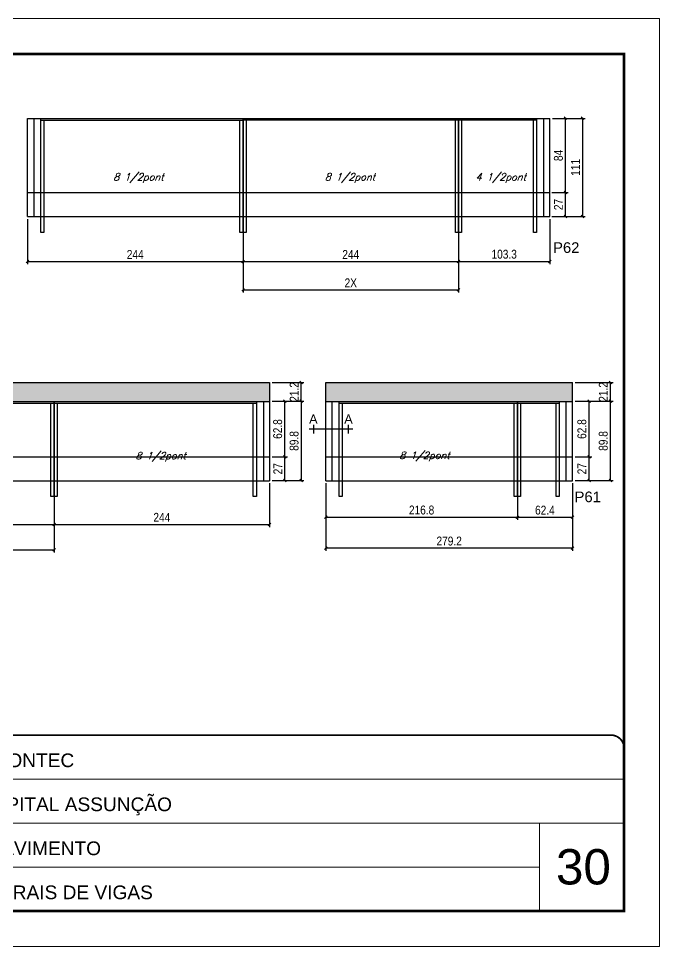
# Model space of a CAD drawing. Extents: x -21493 to -15213, y -12134 to 11887.
# Drawn here: x -19136 to -18410, y 2797 to 3847 of the extents above; entities that cross this region are included whole.
import ezdxf
from ezdxf.enums import TextEntityAlignment as Align

# ---------------------------------------------------------------- set-up
doc = ezdxf.new("R2010")
doc.units = 0
doc.linetypes.add('CONTINUO', pattern=[0])
doc.linetypes.add('DASHED', pattern=[0.75, 0.5, -0.25])
for name, color, linetype in [('5', 5, 'Continuous'), ('COTA', 241, 'Continuous'), ('detalhes', 4, 'Continuous'), ('Painéis', 200, 'Continuous'), ('SARR_2.2x7', 40, 'Continuous'), ('SARR_3.5x7', 81, 'Continuous'), ('texto', 7, 'Continuous')]:
    doc.layers.add(name, color=color, linetype=linetype)
for name, color, linetype, lineweight in [('CARIMBO', 255, 'Continuous', 9), ('Folhas', 255, 'Continuous', 9), ('SARRAFO DE PRESSAO', 251, 'DASHED', 9)]:
    doc.layers.add(name, color=color, linetype=linetype, lineweight=lineweight)
doc.styles.add('ARIAL', font='arial.ttf')
doc.styles.add('COTA TECNICA', font='techl___.ttf', dxfattribs={"height": 10})
doc.styles.add('Romans', font='romans.shx')
doc.styles.get("Standard").update_dxf_attribs({"font": 'arial.ttf'})
doc.dimstyles.new('PAINEL', dxfattribs={"dimtxt": 10, "dimasz": 3, "dimexe": 3, "dimexo": 3, "dimgap": 3, "dimtad": 1, "dimdec": 1, "dimzin": 12, "dimdsep": 46, "dimtxsty": 'COTA TECNICA', "dimblk1": 'OBLIQUE', "dimblk2": 'OBLIQUE', "dimsah": 1, "dimcen": 0.9, "dimclrd": 4, "dimclre": 4, "dimclrt": 240, "dimadec": 1, "dimazin": 3, "dimtfac": 1, "dimtdec": 1, "dimtmove": 0, "dimatfit": 3, "dimfxl": 1, "dimtolj": 1, "dimtzin": 12, "dimarcsym": 0})

# ---------------------------------------------------------------- blocks, each defined once
blk = doc.blocks.new('_Oblique')
at = {"color": 0, "linetype": 'ByBlock', "lineweight": -2}
blk.add_line((-0.5, -0.5), (0.5, 0.5), dxfattribs=at)
blk = doc.blocks.new('*D1351')
at = {"layer": 'COTA', "color": 4, "lineweight": -2, "ltscale": 25, "transparency": 16777216}
for p, q in [((-19125.4, 3620.3), (-19125.4, 3569.3)), ((-18881.4, 3620.3), (-18881.4, 3569.3)), ((-19125.4, 3572.3), (-18881.4, 3572.3))]:
    blk.add_line(p, q, dxfattribs=at)
at = {"layer": 'Defpoints', "color": 0, "ltscale": 25, "transparency": 16777216}
for p in [(-19125.4, 3623.3), (-18881.4, 3623.3), (-18881.4, 3572.3)]:
    blk.add_point(p, dxfattribs=at)
at = {"layer": 'COTA', "color": 4, "lineweight": -2, "ltscale": 25, "transparency": 16777216, "xscale": 3, "yscale": 3, "zscale": 3, "rotation": 180}
blk.add_blockref('_Oblique', (-19125.4, 3572.3), dxfattribs=at)
at = {"layer": 'COTA', "color": 4, "lineweight": -2, "ltscale": 25, "transparency": 16777216, "xscale": 3, "yscale": 3, "zscale": 3}
blk.add_blockref('_Oblique', (-18881.4, 3572.3), dxfattribs=at)
at = {"layer": 'COTA', "color": 240, "ltscale": 25, "transparency": 16777216, "insert": (-19003.4, 3580.3), "char_height": 10, "attachment_point": 5, "style": 'COTA TECNICA'}
blk.add_mtext('\\A1;244', dxfattribs=at)
blk = doc.blocks.new('*D1352')
at = {"layer": 'COTA', "color": 4, "lineweight": -2, "ltscale": 25, "transparency": 16777216}
for p, q in [((-18881.4, 3620.3), (-18881.4, 3569.3)), ((-18637.4, 3620.3), (-18637.4, 3569.3)), ((-18881.4, 3572.3), (-18637.4, 3572.3))]:
    blk.add_line(p, q, dxfattribs=at)
at = {"layer": 'Defpoints', "color": 0, "ltscale": 25, "transparency": 16777216}
for p in [(-18881.4, 3623.3), (-18637.4, 3623.3), (-18637.4, 3572.3)]:
    blk.add_point(p, dxfattribs=at)
at = {"layer": 'COTA', "color": 4, "lineweight": -2, "ltscale": 25, "transparency": 16777216, "xscale": 3, "yscale": 3, "zscale": 3, "rotation": 180}
blk.add_blockref('_Oblique', (-18881.4, 3572.3), dxfattribs=at)
at = {"layer": 'COTA', "color": 4, "lineweight": -2, "ltscale": 25, "transparency": 16777216, "xscale": 3, "yscale": 3, "zscale": 3}
blk.add_blockref('_Oblique', (-18637.4, 3572.3), dxfattribs=at)
at = {"layer": 'COTA', "color": 240, "ltscale": 25, "transparency": 16777216, "insert": (-18759.4, 3580.3), "char_height": 10, "attachment_point": 5, "style": 'COTA TECNICA'}
blk.add_mtext('\\A1;244', dxfattribs=at)
blk = doc.blocks.new('*D1734')
at = {"layer": 'COTA', "color": 4, "lineweight": -2, "ltscale": 25, "transparency": 16777216}
for p, q in [((-18531.1, 3734.3), (-18494, 3734.3)), ((-18497, 3734.3), (-18497, 3623.3)), ((-18531.1, 3623.3), (-18494, 3623.3))]:
    blk.add_line(p, q, dxfattribs=at)
at = {"layer": 'Defpoints', "color": 0, "ltscale": 25, "transparency": 16777216}
for p in [(-18534.1, 3734.3), (-18534.1, 3623.3), (-18497, 3623.3)]:
    blk.add_point(p, dxfattribs=at)
at = {"layer": 'COTA', "color": 4, "lineweight": -2, "ltscale": 25, "transparency": 16777216, "xscale": 3, "yscale": 3, "zscale": 3}
for p, rotation in [((-18497, 3734.3), 90), ((-18497, 3623.3), 270)]:
    blk.add_blockref('_Oblique', p, dxfattribs=dict(at, rotation=rotation))
at = {"layer": 'COTA', "color": 240, "ltscale": 25, "transparency": 16777216, "insert": (-18505, 3678.8), "char_height": 10, "attachment_point": 5, "rotation": 90, "style": 'COTA TECNICA'}
blk.add_mtext('\\A1;111', dxfattribs=at)
blk = doc.blocks.new('*D1353')
at = {"layer": 'COTA', "color": 4, "lineweight": -2, "ltscale": 25, "transparency": 16777216}
for p, q in [((-18881.4, 3620.3), (-18881.4, 3537.2)), ((-18637.4, 3620.3), (-18637.4, 3537.2)), ((-18881.4, 3540.2), (-18637.4, 3540.2))]:
    blk.add_line(p, q, dxfattribs=at)
at = {"layer": 'Defpoints', "color": 0, "ltscale": 25, "transparency": 16777216}
for p in [(-18881.4, 3623.3), (-18637.4, 3623.3), (-18637.4, 3540.2)]:
    blk.add_point(p, dxfattribs=at)
at = {"layer": 'COTA', "color": 4, "lineweight": -2, "ltscale": 25, "transparency": 16777216, "xscale": 3, "yscale": 3, "zscale": 3, "rotation": 180}
blk.add_blockref('_Oblique', (-18881.4, 3540.2), dxfattribs=at)
at = {"layer": 'COTA', "color": 4, "lineweight": -2, "ltscale": 25, "transparency": 16777216, "xscale": 3, "yscale": 3, "zscale": 3}
blk.add_blockref('_Oblique', (-18637.4, 3540.2), dxfattribs=at)
at = {"layer": 'COTA', "color": 240, "ltscale": 25, "transparency": 16777216, "insert": (-18759.4, 3548.2), "char_height": 10, "attachment_point": 5, "style": 'COTA TECNICA'}
blk.add_mtext('\\A1;2X', dxfattribs=at)
blk = doc.blocks.new('*D1354')
at = {"layer": 'COTA', "color": 4, "lineweight": -2, "ltscale": 25, "transparency": 16777216}
for p, q in [((-18637.4, 3620.3), (-18637.4, 3569.3)), ((-18534.1, 3620.3), (-18534.1, 3569.3)), ((-18637.4, 3572.3), (-18534.1, 3572.3))]:
    blk.add_line(p, q, dxfattribs=at)
at = {"layer": 'Defpoints', "color": 0, "ltscale": 25, "transparency": 16777216}
for p in [(-18637.4, 3623.3), (-18534.1, 3623.3), (-18534.1, 3572.3)]:
    blk.add_point(p, dxfattribs=at)
at = {"layer": 'COTA', "color": 4, "lineweight": -2, "ltscale": 25, "transparency": 16777216, "xscale": 3, "yscale": 3, "zscale": 3, "rotation": 180}
blk.add_blockref('_Oblique', (-18637.4, 3572.3), dxfattribs=at)
at = {"layer": 'COTA', "color": 4, "lineweight": -2, "ltscale": 25, "transparency": 16777216, "xscale": 3, "yscale": 3, "zscale": 3}
blk.add_blockref('_Oblique', (-18534.1, 3572.3), dxfattribs=at)
at = {"layer": 'COTA', "color": 240, "ltscale": 25, "transparency": 16777216, "insert": (-18585.7, 3580.5), "char_height": 10, "attachment_point": 5, "style": 'COTA TECNICA'}
blk.add_mtext('\\A1;103.3', dxfattribs=at)
blk = doc.blocks.new('*D1359')
at = {"layer": 'COTA', "color": 4, "lineweight": -2, "ltscale": 25, "transparency": 16777216}
for p, q in [((-19339.3, 3321.3), (-19339.3, 3271.7)), ((-19095.3, 3321.3), (-19095.3, 3271.7)), ((-19339.3, 3274.7), (-19095.3, 3274.7))]:
    blk.add_line(p, q, dxfattribs=at)
at = {"layer": 'Defpoints', "color": 0, "ltscale": 25, "transparency": 16777216}
for p in [(-19339.3, 3324.3), (-19095.3, 3324.3), (-19095.3, 3274.7)]:
    blk.add_point(p, dxfattribs=at)
at = {"layer": 'COTA', "color": 4, "lineweight": -2, "ltscale": 25, "transparency": 16777216, "xscale": 3, "yscale": 3, "zscale": 3, "rotation": 180}
blk.add_blockref('_Oblique', (-19339.3, 3274.7), dxfattribs=at)
at = {"layer": 'COTA', "color": 4, "lineweight": -2, "ltscale": 25, "transparency": 16777216, "xscale": 3, "yscale": 3, "zscale": 3}
blk.add_blockref('_Oblique', (-19095.3, 3274.7), dxfattribs=at)
at = {"layer": 'COTA', "color": 240, "ltscale": 25, "transparency": 16777216, "insert": (-19217.3, 3282.8), "char_height": 10, "attachment_point": 5, "style": 'COTA TECNICA'}
blk.add_mtext('\\A1;244', dxfattribs=at)
blk = doc.blocks.new('*D1360')
at = {"layer": 'COTA', "color": 4, "lineweight": -2, "ltscale": 25, "transparency": 16777216}
for p, q in [((-19095.3, 3321.3), (-19095.3, 3271.7)), ((-18851.3, 3321.3), (-18851.3, 3271.7)), ((-19095.3, 3274.7), (-18851.3, 3274.7))]:
    blk.add_line(p, q, dxfattribs=at)
at = {"layer": 'Defpoints', "color": 0, "ltscale": 25, "transparency": 16777216}
for p in [(-19095.3, 3324.3), (-18851.3, 3324.3), (-18851.3, 3274.7)]:
    blk.add_point(p, dxfattribs=at)
at = {"layer": 'COTA', "color": 4, "lineweight": -2, "ltscale": 25, "transparency": 16777216, "xscale": 3, "yscale": 3, "zscale": 3, "rotation": 180}
blk.add_blockref('_Oblique', (-19095.3, 3274.7), dxfattribs=at)
at = {"layer": 'COTA', "color": 4, "lineweight": -2, "ltscale": 25, "transparency": 16777216, "xscale": 3, "yscale": 3, "zscale": 3}
blk.add_blockref('_Oblique', (-18851.3, 3274.7), dxfattribs=at)
at = {"layer": 'COTA', "color": 240, "ltscale": 25, "transparency": 16777216, "insert": (-18973.3, 3282.8), "char_height": 10, "attachment_point": 5, "style": 'COTA TECNICA'}
blk.add_mtext('\\A1;244', dxfattribs=at)
blk = doc.blocks.new('*D1361')
at = {"layer": 'COTA', "color": 4, "lineweight": -2, "ltscale": 25, "transparency": 16777216}
for p, q in [((-18787.6, 3321.3), (-18787.6, 3279.8)), ((-18570.8, 3321.3), (-18570.8, 3279.8)), ((-18787.6, 3282.8), (-18570.8, 3282.8))]:
    blk.add_line(p, q, dxfattribs=at)
at = {"layer": 'Defpoints', "color": 0, "ltscale": 25, "transparency": 16777216}
for p in [(-18787.6, 3324.3), (-18570.8, 3324.3), (-18570.8, 3282.8)]:
    blk.add_point(p, dxfattribs=at)
at = {"layer": 'COTA', "color": 4, "lineweight": -2, "ltscale": 25, "transparency": 16777216, "xscale": 3, "yscale": 3, "zscale": 3, "rotation": 180}
blk.add_blockref('_Oblique', (-18787.6, 3282.8), dxfattribs=at)
at = {"layer": 'COTA', "color": 4, "lineweight": -2, "ltscale": 25, "transparency": 16777216, "xscale": 3, "yscale": 3, "zscale": 3}
blk.add_blockref('_Oblique', (-18570.8, 3282.8), dxfattribs=at)
at = {"layer": 'COTA', "color": 240, "ltscale": 25, "transparency": 16777216, "insert": (-18679.2, 3291), "char_height": 10, "attachment_point": 5, "style": 'COTA TECNICA'}
blk.add_mtext('\\A1;216.8', dxfattribs=at)
blk = doc.blocks.new('*D1362')
at = {"layer": 'COTA', "color": 4, "lineweight": -2, "ltscale": 25, "transparency": 16777216}
for p, q in [((-19339.3, 3321.3), (-19339.3, 3243)), ((-19095.3, 3321.3), (-19095.3, 3243)), ((-19339.3, 3246), (-19095.3, 3246))]:
    blk.add_line(p, q, dxfattribs=at)
at = {"layer": 'Defpoints', "color": 0, "ltscale": 25, "transparency": 16777216}
for p in [(-19339.3, 3324.3), (-19095.3, 3324.3), (-19095.3, 3246)]:
    blk.add_point(p, dxfattribs=at)
at = {"layer": 'COTA', "color": 4, "lineweight": -2, "ltscale": 25, "transparency": 16777216, "xscale": 3, "yscale": 3, "zscale": 3, "rotation": 180}
blk.add_blockref('_Oblique', (-19339.3, 3246), dxfattribs=at)
at = {"layer": 'COTA', "color": 4, "lineweight": -2, "ltscale": 25, "transparency": 16777216, "xscale": 3, "yscale": 3, "zscale": 3}
blk.add_blockref('_Oblique', (-19095.3, 3246), dxfattribs=at)
at = {"layer": 'COTA', "color": 240, "ltscale": 25, "transparency": 16777216, "insert": (-19217.3, 3254.1), "char_height": 10, "attachment_point": 5, "style": 'COTA TECNICA'}
blk.add_mtext('\\A1;2X', dxfattribs=at)
blk = doc.blocks.new('*D1736')
at = {"layer": 'COTA', "color": 4, "lineweight": -2, "ltscale": 25, "transparency": 16777216}
for p, q in [((-18505.4, 3414.1), (-18462.4, 3414.1)), ((-18465.4, 3324.3), (-18465.4, 3414.1)), ((-18505.4, 3324.3), (-18462.4, 3324.3))]:
    blk.add_line(p, q, dxfattribs=at)
at = {"layer": 'Defpoints', "color": 0, "ltscale": 25, "transparency": 16777216}
for p in [(-18508.4, 3414.1), (-18465.4, 3414.1), (-18508.4, 3324.3)]:
    blk.add_point(p, dxfattribs=at)
at = {"layer": 'COTA', "color": 4, "lineweight": -2, "ltscale": 25, "transparency": 16777216, "xscale": 3, "yscale": 3, "zscale": 3}
for p, rotation in [((-18465.4, 3414.1), 90), ((-18465.4, 3324.3), 270)]:
    blk.add_blockref('_Oblique', p, dxfattribs=dict(at, rotation=rotation))
at = {"layer": 'COTA', "color": 240, "ltscale": 25, "transparency": 16777216, "insert": (-18473.5, 3369.2), "char_height": 10, "attachment_point": 5, "rotation": 90, "style": 'COTA TECNICA'}
blk.add_mtext('\\A1;89.8', dxfattribs=at)
blk = doc.blocks.new('*D1737')
at = {"layer": 'COTA', "color": 4, "lineweight": -2, "ltscale": 25, "transparency": 16777216}
for p, q in [((-18505.4, 3435.3), (-18462.4, 3435.3)), ((-18465.4, 3414.1), (-18465.4, 3435.3)), ((-18505.4, 3414.1), (-18462.4, 3414.1))]:
    blk.add_line(p, q, dxfattribs=at)
at = {"layer": 'Defpoints', "color": 0, "ltscale": 25, "transparency": 16777216}
for p in [(-18508.4, 3435.3), (-18465.4, 3435.3), (-18508.4, 3414.1)]:
    blk.add_point(p, dxfattribs=at)
at = {"layer": 'COTA', "color": 4, "lineweight": -2, "ltscale": 25, "transparency": 16777216, "xscale": 3, "yscale": 3, "zscale": 3}
for p, rotation in [((-18465.4, 3435.3), 90), ((-18465.4, 3414.1), 270)]:
    blk.add_blockref('_Oblique', p, dxfattribs=dict(at, rotation=rotation))
at = {"layer": 'COTA', "color": 240, "ltscale": 25, "transparency": 16777216, "insert": (-18473.5, 3424.7), "char_height": 10, "attachment_point": 5, "rotation": 90, "style": 'COTA TECNICA'}
blk.add_mtext('\\A1;21.2', dxfattribs=at)
blk = doc.blocks.new('*D1738')
at = {"layer": 'COTA', "color": 4, "lineweight": -2, "ltscale": 25, "transparency": 16777216}
for p, q in [((-18848.3, 3414.1), (-18812.4, 3414.1)), ((-18815.4, 3414.1), (-18815.4, 3324.3)), ((-18848.3, 3324.3), (-18812.4, 3324.3))]:
    blk.add_line(p, q, dxfattribs=at)
at = {"layer": 'Defpoints', "color": 0, "ltscale": 25, "transparency": 16777216}
for p in [(-18851.3, 3414.1), (-18851.3, 3324.3), (-18815.4, 3324.3)]:
    blk.add_point(p, dxfattribs=at)
at = {"layer": 'COTA', "color": 4, "lineweight": -2, "ltscale": 25, "transparency": 16777216, "xscale": 3, "yscale": 3, "zscale": 3}
for p, rotation in [((-18815.4, 3414.1), 90), ((-18815.4, 3324.3), 270)]:
    blk.add_blockref('_Oblique', p, dxfattribs=dict(at, rotation=rotation))
at = {"layer": 'COTA', "color": 240, "ltscale": 25, "transparency": 16777216, "insert": (-18823.5, 3369.2), "char_height": 10, "attachment_point": 5, "rotation": 90, "style": 'COTA TECNICA'}
blk.add_mtext('\\A1;89.8', dxfattribs=at)
blk = doc.blocks.new('*D1739')
at = {"layer": 'COTA', "color": 4, "lineweight": -2, "ltscale": 25, "transparency": 16777216}
for p, q in [((-18848.3, 3435.3), (-18812.4, 3435.3)), ((-18815.4, 3414.1), (-18815.4, 3435.3)), ((-18848.3, 3414.1), (-18812.4, 3414.1))]:
    blk.add_line(p, q, dxfattribs=at)
at = {"layer": 'Defpoints', "color": 0, "ltscale": 25, "transparency": 16777216}
for p in [(-18851.3, 3435.3), (-18815.4, 3435.3), (-18851.3, 3414.1)]:
    blk.add_point(p, dxfattribs=at)
at = {"layer": 'COTA', "color": 4, "lineweight": -2, "ltscale": 25, "transparency": 16777216, "xscale": 3, "yscale": 3, "zscale": 3}
for p, rotation in [((-18815.4, 3435.3), 90), ((-18815.4, 3414.1), 270)]:
    blk.add_blockref('_Oblique', p, dxfattribs=dict(at, rotation=rotation))
at = {"layer": 'COTA', "color": 240, "ltscale": 25, "transparency": 16777216, "insert": (-18823.5, 3424.7), "char_height": 10, "attachment_point": 5, "rotation": 90, "style": 'COTA TECNICA'}
blk.add_mtext('\\A1;21.2', dxfattribs=at)
blk = doc.blocks.new('*D1363')
at = {"layer": 'COTA', "color": 4, "lineweight": -2, "ltscale": 25, "transparency": 16777216}
for p, q in [((-18570.8, 3321.3), (-18570.8, 3279.8)), ((-18508.4, 3321.3), (-18508.4, 3279.8)), ((-18570.8, 3282.8), (-18508.4, 3282.8))]:
    blk.add_line(p, q, dxfattribs=at)
at = {"layer": 'Defpoints', "color": 0, "ltscale": 25, "transparency": 16777216}
for p in [(-18570.8, 3324.3), (-18508.4, 3324.3), (-18508.4, 3282.8)]:
    blk.add_point(p, dxfattribs=at)
at = {"layer": 'COTA', "color": 4, "lineweight": -2, "ltscale": 25, "transparency": 16777216, "xscale": 3, "yscale": 3, "zscale": 3, "rotation": 180}
blk.add_blockref('_Oblique', (-18570.8, 3282.8), dxfattribs=at)
at = {"layer": 'COTA', "color": 4, "lineweight": -2, "ltscale": 25, "transparency": 16777216, "xscale": 3, "yscale": 3, "zscale": 3}
blk.add_blockref('_Oblique', (-18508.4, 3282.8), dxfattribs=at)
at = {"layer": 'COTA', "color": 240, "ltscale": 25, "transparency": 16777216, "insert": (-18539.6, 3290.9), "char_height": 10, "attachment_point": 5, "style": 'COTA TECNICA'}
blk.add_mtext('\\A1;62.4', dxfattribs=at)
blk = doc.blocks.new('*D1364')
at = {"layer": 'COTA', "color": 4, "lineweight": -2, "ltscale": 25, "transparency": 16777216}
for p, q in [((-18787.6, 3321.3), (-18787.6, 3244.8)), ((-18508.4, 3321.3), (-18508.4, 3244.8)), ((-18508.4, 3247.8), (-18787.6, 3247.8))]:
    blk.add_line(p, q, dxfattribs=at)
at = {"layer": 'Defpoints', "color": 0, "ltscale": 25, "transparency": 16777216}
for p in [(-18787.6, 3324.3), (-18508.4, 3324.3), (-18787.6, 3247.8)]:
    blk.add_point(p, dxfattribs=at)
at = {"layer": 'COTA', "color": 4, "lineweight": -2, "ltscale": 25, "transparency": 16777216, "xscale": 3, "yscale": 3, "zscale": 3, "rotation": 180}
blk.add_blockref('_Oblique', (-18787.6, 3247.8), dxfattribs=at)
at = {"layer": 'COTA', "color": 4, "lineweight": -2, "ltscale": 25, "transparency": 16777216, "xscale": 3, "yscale": 3, "zscale": 3}
blk.add_blockref('_Oblique', (-18508.4, 3247.8), dxfattribs=at)
at = {"layer": 'COTA', "color": 240, "ltscale": 25, "transparency": 16777216, "insert": (-18648, 3255.9), "char_height": 10, "attachment_point": 5, "style": 'COTA TECNICA'}
blk.add_mtext('\\A1;279.2', dxfattribs=at)
blk = doc.blocks.new('*D1722')
at = {"layer": 'COTA', "color": 4, "lineweight": -2, "ltscale": 25, "transparency": 16777216}
for p, q in [((-18531.6, 3650.3), (-18513.2, 3650.3)), ((-18516.2, 3623.3), (-18516.2, 3650.3)), ((-18531.6, 3623.3), (-18513.2, 3623.3))]:
    blk.add_line(p, q, dxfattribs=at)
at = {"layer": 'Defpoints', "color": 0, "ltscale": 25, "transparency": 16777216}
for p in [(-18534.6, 3650.3), (-18516.2, 3650.3), (-18534.6, 3623.3)]:
    blk.add_point(p, dxfattribs=at)
at = {"layer": 'COTA', "color": 4, "lineweight": -2, "ltscale": 25, "transparency": 16777216, "xscale": 3, "yscale": 3, "zscale": 3}
for p, rotation in [((-18516.2, 3650.3), 90), ((-18516.2, 3623.3), 270)]:
    blk.add_blockref('_Oblique', p, dxfattribs=dict(at, rotation=rotation))
at = {"layer": 'COTA', "color": 240, "ltscale": 25, "transparency": 16777216, "insert": (-18524.3, 3636.8), "char_height": 10, "attachment_point": 5, "rotation": 90, "style": 'COTA TECNICA'}
blk.add_mtext('\\A1;27', dxfattribs=at)
blk = doc.blocks.new('*D1723')
at = {"layer": 'COTA', "color": 4, "lineweight": -2, "ltscale": 25, "transparency": 16777216}
for p, q in [((-18531.1, 3734.3), (-18513.2, 3734.3)), ((-18516.2, 3650.3), (-18516.2, 3734.3)), ((-18531.6, 3650.3), (-18513.2, 3650.3))]:
    blk.add_line(p, q, dxfattribs=at)
at = {"layer": 'Defpoints', "color": 0, "ltscale": 25, "transparency": 16777216}
for p in [(-18534.1, 3734.3), (-18516.2, 3734.3), (-18534.6, 3650.3)]:
    blk.add_point(p, dxfattribs=at)
at = {"layer": 'COTA', "color": 4, "lineweight": -2, "ltscale": 25, "transparency": 16777216, "xscale": 3, "yscale": 3, "zscale": 3}
for p, rotation in [((-18516.2, 3734.3), 90), ((-18516.2, 3650.3), 270)]:
    blk.add_blockref('_Oblique', p, dxfattribs=dict(at, rotation=rotation))
at = {"layer": 'COTA', "color": 240, "ltscale": 25, "transparency": 16777216, "insert": (-18524.3, 3692.3), "char_height": 10, "attachment_point": 5, "rotation": 90, "style": 'COTA TECNICA'}
blk.add_mtext('\\A1;84', dxfattribs=at)
blk = doc.blocks.new('*D1724')
at = {"layer": 'COTA', "color": 4, "lineweight": -2, "ltscale": 25, "transparency": 16777216}
for p, q in [((-18848.3, 3351.3), (-18830.9, 3351.3)), ((-18833.9, 3324.3), (-18833.9, 3351.3)), ((-18848.3, 3324.3), (-18830.9, 3324.3))]:
    blk.add_line(p, q, dxfattribs=at)
at = {"layer": 'Defpoints', "color": 0, "ltscale": 25, "transparency": 16777216}
for p in [(-18851.3, 3351.3), (-18833.9, 3351.3), (-18851.3, 3324.3)]:
    blk.add_point(p, dxfattribs=at)
at = {"layer": 'COTA', "color": 4, "lineweight": -2, "ltscale": 25, "transparency": 16777216, "xscale": 3, "yscale": 3, "zscale": 3}
for p, rotation in [((-18833.9, 3351.3), 90), ((-18833.9, 3324.3), 270)]:
    blk.add_blockref('_Oblique', p, dxfattribs=dict(at, rotation=rotation))
at = {"layer": 'COTA', "color": 240, "ltscale": 25, "transparency": 16777216, "insert": (-18842, 3337.8), "char_height": 10, "attachment_point": 5, "rotation": 90, "style": 'COTA TECNICA'}
blk.add_mtext('\\A1;27', dxfattribs=at)
blk = doc.blocks.new('*D1725')
at = {"layer": 'COTA', "color": 4, "lineweight": -2, "ltscale": 25, "transparency": 16777216}
for p, q in [((-18848.3, 3414.1), (-18830.9, 3414.1)), ((-18833.9, 3351.3), (-18833.9, 3414.1)), ((-18848.3, 3351.3), (-18830.9, 3351.3))]:
    blk.add_line(p, q, dxfattribs=at)
at = {"layer": 'Defpoints', "color": 0, "ltscale": 25, "transparency": 16777216}
for p in [(-18851.3, 3414.1), (-18833.9, 3414.1), (-18851.3, 3351.3)]:
    blk.add_point(p, dxfattribs=at)
at = {"layer": 'COTA', "color": 4, "lineweight": -2, "ltscale": 25, "transparency": 16777216, "xscale": 3, "yscale": 3, "zscale": 3}
for p, rotation in [((-18833.9, 3414.1), 90), ((-18833.9, 3351.3), 270)]:
    blk.add_blockref('_Oblique', p, dxfattribs=dict(at, rotation=rotation))
at = {"layer": 'COTA', "color": 240, "ltscale": 25, "transparency": 16777216, "insert": (-18842.1, 3382.7), "char_height": 10, "attachment_point": 5, "rotation": 90, "style": 'COTA TECNICA'}
blk.add_mtext('\\A1;62.8', dxfattribs=at)
blk = doc.blocks.new('*D1726')
at = {"layer": 'COTA', "color": 4, "lineweight": -2, "ltscale": 25, "transparency": 16777216}
for p, q in [((-18505.4, 3351.3), (-18486.6, 3351.3)), ((-18489.6, 3324.3), (-18489.6, 3351.3)), ((-18505.4, 3324.3), (-18486.6, 3324.3))]:
    blk.add_line(p, q, dxfattribs=at)
at = {"layer": 'Defpoints', "color": 0, "ltscale": 25, "transparency": 16777216}
for p in [(-18508.4, 3351.3), (-18489.6, 3351.3), (-18508.4, 3324.3)]:
    blk.add_point(p, dxfattribs=at)
at = {"layer": 'COTA', "color": 4, "lineweight": -2, "ltscale": 25, "transparency": 16777216, "xscale": 3, "yscale": 3, "zscale": 3}
for p, rotation in [((-18489.6, 3351.3), 90), ((-18489.6, 3324.3), 270)]:
    blk.add_blockref('_Oblique', p, dxfattribs=dict(at, rotation=rotation))
at = {"layer": 'COTA', "color": 240, "ltscale": 25, "transparency": 16777216, "insert": (-18497.7, 3337.8), "char_height": 10, "attachment_point": 5, "rotation": 90, "style": 'COTA TECNICA'}
blk.add_mtext('\\A1;27', dxfattribs=at)
blk = doc.blocks.new('*D1727')
at = {"layer": 'COTA', "color": 4, "lineweight": -2, "ltscale": 25, "transparency": 16777216}
for p, q in [((-18505.4, 3414.1), (-18486.6, 3414.1)), ((-18489.6, 3351.3), (-18489.6, 3414.1)), ((-18505.4, 3351.3), (-18486.6, 3351.3))]:
    blk.add_line(p, q, dxfattribs=at)
at = {"layer": 'Defpoints', "color": 0, "ltscale": 25, "transparency": 16777216}
for p in [(-18508.4, 3414.1), (-18489.6, 3414.1), (-18508.4, 3351.3)]:
    blk.add_point(p, dxfattribs=at)
at = {"layer": 'COTA', "color": 4, "lineweight": -2, "ltscale": 25, "transparency": 16777216, "xscale": 3, "yscale": 3, "zscale": 3}
for p, rotation in [((-18489.6, 3414.1), 90), ((-18489.6, 3351.3), 270)]:
    blk.add_blockref('_Oblique', p, dxfattribs=dict(at, rotation=rotation))
at = {"layer": 'COTA', "color": 240, "ltscale": 25, "transparency": 16777216, "insert": (-18497.7, 3382.7), "char_height": 10, "attachment_point": 5, "rotation": 90, "style": 'COTA TECNICA'}
blk.add_mtext('\\A1;62.8', dxfattribs=at)
blk = doc.blocks.new('9999999999')
at = {"color": 30, "linetype": 'CONTINUO'}
for p, q in [((98564.6, 34379.6), (99584, 34379.6)), ((98564.6, 34329.8), (99488, 34329.8)), ((99584, 34329.8), (99488, 34329.8)), ((99488, 34329.8), (99488, 34230.2)), ((98564.6, 34280), (99488, 34280))]:
    blk.add_line(p, q, dxfattribs=at)
at = {"color": 30, "linetype": 'CONTINUO', "const_width": 2}
blk.add_lwpolyline([(99584, 34230.2), (99584, 34414.4, 0.414214), (99569, 34429.4), (98229, 34429.4, 0.414214), (98214, 34414.4), (98214, 34245.2, 0.414214), (98229, 34230.2), (99584, 34230.2)], format="xyb", dxfattribs=at)
at = {"layer": 'Folhas'}
blk.add_lwpolyline([(98139, 34190.2), (99624, 34190.2), (99624, 35240.2), (98139, 35240.2)], close=True, dxfattribs=at)
at = {"layer": 'Folhas', "color": 30, "const_width": 3}
blk.add_lwpolyline([(98214, 34230.2), (99584, 34230.2), (99584, 35200.2), (98214, 35200.2)], close=True, dxfattribs=at)
at = {"color": 7, "linetype": 'Continuous', "ltscale": 5, "style": 'ARIAL'}
for s, height, p in [('ROCONTEC', 15.48, (98837.7, 34393.1)), ('HOSPITAL ASSUNÇÃO', 15.483, (98837.7, 34343.3)), ('3° PAVIMENTO', 15.483, (98837.7, 34293.5)), ('LATERAIS DE VIGAS', 15.483, (98837.7, 34243.7))]:
    blk.add_text(s, height=height, dxfattribs=at).set_placement(p)

msp = doc.modelspace()

# ---------------------------------------------------------------- hatches: boundary and pattern name
at = {"layer": 'COTA', "linetype": 'ByBlock'}
h = msp.add_hatch(dxfattribs=at)
h.set_pattern_fill('AR-CONC', color=256, scale=0.03)
h.set_pattern_definition([(50, (-156950.1545, -25996.7638), (5.46554007, -0.47817257), [0.5715, -6.2865]), (355, (-156950.1545, -25996.764), (-1.05730264, 5.73170536), [0.4572, -5.02921753]), (100.4514447, (-156949.699, -25996.8036), (4.40823741, 5.25353256), [0.48570026, -5.34270734]), (46.1842, (-156950.1545, -25995.24), (8.13237123, -1.26126984), [0.85725, -9.42975]), (96.6355576, (-156949.477, -25995.345), (7.122124, 7.42278374), [0.7285507, -8.01406824]), (351.184151, (-156950.1545, -25995.24), (7.122124, 7.42278374), [0.685799, -7.54379196]), (21, (-156949.3925, -25995.6208), (4.54843174, -3.06795595), [0.5715, -6.2865]), (326, (-156949.3925, -25995.621), (1.85406085, 5.52563898), [0.4572, -5.0292]), (71.451445, (-156949.0134, -25995.8764), (6.40249258, 2.45768307), [0.48570026, -5.34269813]), (37.5, (-156950.1545, -25996.7638), (0.092658098, 2.536651166), [0, -4.96824, 0, -5.1054, 0, -5.04825]), (7.5, (-156950.1545, -25996.7638), (2.004589875, 3.005417245), [0, -2.91084, 0, -4.85394, 0, -1.92405]), (327.5, (-156951.8537, -25996.7638), (4.067717855, -0.17186232), [0, -1.905, 0, -5.9436, 0, -7.8867]), (317.5, (-156952.6157, -25996.7638), (4.44387544, 0.76279473), [0, -2.4765, 0, -3.94716, 0, -5.6007])])
h.paths.add_polyline_path([(-18851.26, 3414.05), (-18851.26, 3435.25), (-19477.59, 3435.25), (-19477.59, 3414.05)])
h = msp.add_hatch(dxfattribs=at)
h.set_pattern_fill('AR-CONC', color=256, scale=0.03)
h.set_pattern_definition([(50, (-160168.16, -28167.1394), (5.46554007, -0.47817257), [0.5715, -6.2865]), (355, (-160168.16, -28167.1394), (-1.05730264, 5.73170536), [0.4572, -5.02921753]), (100.4514447, (-160167.7044, -28167.179), (4.40823741, 5.25353256), [0.48570026, -5.34270734]), (46.1842, (-160168.16, -28165.6154), (8.13237123, -1.26126984), [0.85725, -9.42975]), (96.6355576, (-160167.482, -28165.7205), (7.122124, 7.42278374), [0.7285507, -8.01406824]), (351.184151, (-160168.16, -28165.615), (7.122124, 7.42278374), [0.685799, -7.54379196]), (21, (-160167.398, -28165.9964), (4.54843174, -3.06795595), [0.5715, -6.2865]), (326, (-160167.398, -28165.9964), (1.85406085, 5.52563898), [0.4572, -5.0292]), (71.451445, (-160167.019, -28166.252), (6.40249258, 2.45768307), [0.48570026, -5.34269813]), (37.5, (-160168.1599, -28167.1394), (0.092658098, 2.536651166), [0, -4.96824, 0, -5.1054, 0, -5.04825]), (7.5, (-160168.16, -28167.1394), (2.004589875, 3.005417245), [0, -2.91084, 0, -4.85394, 0, -1.92405]), (327.5, (-160169.8591, -28167.1394), (4.067717855, -0.17186232), [0, -1.905, 0, -5.9436, 0, -7.8867]), (317.5, (-160170.621, -28167.1394), (4.44387544, 0.76279473), [0, -2.4765, 0, -3.94716, 0, -5.6007])])
h.paths.add_polyline_path([(-18787.58, 3435.25), (-18787.58, 3414.05), (-18508.41, 3414.05), (-18508.41, 3435.25)])

# ---------------------------------------------------------------- linework, layer by layer
for p, q in [((-19477.59, 3435.25), (-18851.26, 3435.25)), ((-18851.26, 3435.25), (-18851.26, 3414.05)), ((-18787.58, 3435.25), (-18508.41, 3435.25)), ((-18787.58, 3414.05), (-18787.58, 3435.25)), ((-18508.41, 3414.05), (-18508.41, 3435.25))]:
    msp.add_line(p, q, dxfattribs=at)
at = {"layer": 'detalhes'}
for p, q in [((-18757.19, 3382.65), (-18806.55, 3382.65)), ((-18801.55, 3387.65), (-18801.55, 3377.65)), ((-18762.19, 3387.65), (-18762.19, 3377.65))]:
    msp.add_line(p, q, dxfattribs=at)
at = {"layer": 'Painéis'}
for p, q in [((-19125.4, 3734.29), (-18534.1, 3734.29)), ((-19125.4, 3650.29), (-18534.1, 3650.29)), ((-19125.4, 3623.29), (-18534.1, 3623.29)), ((-19477.59, 3414.05), (-18851.26, 3414.05)), ((-18787.58, 3414.05), (-18508.41, 3414.05)), ((-19477.59, 3351.25), (-18851.26, 3351.25)), ((-18787.58, 3351.25), (-18508.41, 3351.25)), ((-19477.59, 3324.25), (-18851.26, 3324.25)), ((-18787.58, 3324.25), (-18508.41, 3324.25))]:
    msp.add_line(p, q, dxfattribs=at)
at = {"layer": 'Painéis', "ltscale": 25}
for p, q in [((-19125.4, 3623.29), (-19125.4, 3734.29)), ((-18881.4, 3623.29), (-18881.4, 3734.29)), ((-18637.4, 3623.29), (-18637.4, 3734.29)), ((-18534.1, 3623.29), (-18534.1, 3734.29)), ((-19095.29, 3414.05), (-19095.29, 3324.25)), ((-18851.26, 3414.05), (-18851.26, 3324.25)), ((-18787.58, 3324.25), (-18787.58, 3414.05)), ((-18570.78, 3324.25), (-18570.78, 3414.05)), ((-18508.41, 3324.25), (-18508.41, 3414.05))]:
    msp.add_line(p, q, dxfattribs=at)
at = {"layer": 'SARR_2.2x7', "linetype": 'Continuous'}
for p, q in [((-19118.4, 3734.29), (-19118.4, 3623.29)), ((-19110.4, 3732.09), (-18881.4, 3732.09)), ((-18637.4, 3732.09), (-18881.4, 3732.09)), ((-18549.1, 3732.09), (-18637.4, 3732.09)), ((-18541.1, 3734.29), (-18541.1, 3623.29)), ((-18858.26, 3414.05), (-18858.26, 3324.25)), ((-18780.58, 3324.25), (-18780.58, 3414.05)), ((-18515.41, 3324.25), (-18515.41, 3414.05)), ((-19339.29, 3411.85), (-19095.29, 3411.85)), ((-19095.26, 3411.85), (-18866.26, 3411.85)), ((-18772.58, 3411.85), (-18523.41, 3411.85))]:
    msp.add_line(p, q, dxfattribs=at)
at = {"layer": 'SARR_3.5x7'}
for points in [[(-19106.9, 3732.09), (-19106.9, 3605.29), (-19110.4, 3605.29), (-19110.4, 3734.29)], [(-18881.4, 3734.29), (-18881.4, 3605.29), (-18884.9, 3605.29), (-18884.9, 3732.09)], [(-18877.9, 3732.09), (-18877.9, 3605.29), (-18881.4, 3605.29), (-18881.4, 3734.29)], [(-18637.4, 3734.29), (-18637.4, 3605.29), (-18640.9, 3605.29), (-18640.9, 3732.09)], [(-18633.9, 3732.09), (-18633.9, 3605.29), (-18637.4, 3605.29), (-18637.4, 3734.29)], [(-18549.1, 3734.29), (-18549.1, 3605.29), (-18552.6, 3605.29), (-18552.6, 3732.09)], [(-19095.29, 3414.05), (-19095.29, 3306.25), (-19098.79, 3306.25), (-19098.79, 3411.85)], [(-19091.76, 3411.85), (-19091.76, 3306.25), (-19095.26, 3306.25), (-19095.26, 3414.05)], [(-18866.26, 3414.05), (-18866.26, 3306.25), (-18869.76, 3306.25), (-18869.76, 3411.85)], [(-18769.08, 3411.85), (-18769.08, 3306.25), (-18772.58, 3306.25), (-18772.58, 3414.05)], [(-18570.78, 3414.05), (-18570.78, 3306.25), (-18574.28, 3306.25), (-18574.28, 3411.85)], [(-18567.28, 3411.85), (-18567.28, 3306.25), (-18570.78, 3306.25), (-18570.78, 3414.05)], [(-18523.41, 3414.05), (-18523.41, 3306.25), (-18526.91, 3306.25), (-18526.91, 3411.85)]]:
    msp.add_lwpolyline(points, dxfattribs=at)

# ---------------------------------------------------------------- block references
at = {"layer": 'SARRAFO DE PRESSAO', "color": 6, "linetype": 'ByBlock'}
msp.add_blockref('9999999999', (-118033.89, -31393), dxfattribs=at)

# ---------------------------------------------------------------- texts
at = {"layer": '5', "linetype": 'Continuous'}
for s, p in [('P62', (-18530.33, 3582.05)), ('P61', (-18506.01, 3299.95))]:
    msp.add_text(s, height=12, rotation=0.00004, dxfattribs=at).set_placement(p)
at = {"layer": 'CARIMBO', "style": 'ARIAL'}
msp.add_text('30', height=40, dxfattribs=at).set_placement((-18527.05, 2867.35))
at = {"layer": 'detalhes', "color": 0, "linetype": 'Continuous', "style": 'ARIAL'}
for p in [(-18801.75, 3394.06), (-18761.99, 3394.06)]:
    msp.add_text('A', height=10.22, dxfattribs=at).set_placement(p, align=Align.MIDDLE_CENTER)
at = {"layer": 'texto', "color": 2, "char_height": 8, "attachment_point": 5, "style": 'Romans'}
for s, insert in [('{\\Q19;\\C256;8 1/2pont}', (-18999.79, 3666.74)), ('{\\Q19;\\C256;8 1/2pont}', (-18760.3, 3666.74)), ('{\\Q19;\\C256;4 1/2pont}', (-18589.44, 3666.74)), ('{\\Q19;\\C256;8 1/2pont}', (-18974.58, 3351.23)), ('{\\Q19;\\C256;8 1/2pont}', (-18675.97, 3351.53))]:
    msp.add_mtext(s, dxfattribs=dict(at, insert=insert))

# ---------------------------------------------------------------- dimensions: what is measured, and where the dimension line sits
at = {"layer": 'COTA', "ltscale": 25}
for base, p1, p2, picture, middle in [((-18516.19, 3734.29), (-18534.58, 3650.29), (-18534.1, 3734.29), '*D1723', (-18524.28, 3692.29)), ((-18833.95, 3414.05), (-18851.26, 3351.25), (-18851.26, 3414.05), '*D1725', (-18842.07, 3382.65)), ((-18489.62, 3414.05), (-18508.41, 3351.25), (-18508.41, 3414.05), '*D1727', (-18497.75, 3382.65))]:
    dim = msp.add_linear_dim(base=base, p1=p1, p2=p2, angle=90, dimstyle='PAINEL', override={"dimtmove": 1}, dxfattribs=at)
    dim.commit()
    dim.dimension.update_dxf_attribs({"geometry": picture, "text_midpoint": middle})
for base, p1, p2, picture, middle in [((-18496.96, 3623.29), (-18534.1, 3734.29), (-18534.1, 3623.29), '*D1734', (-18505.02, 3678.79)), ((-18516.19, 3650.29), (-18534.58, 3623.29), (-18534.58, 3650.29), '*D1722', (-18524.26, 3636.79)), ((-18815.41, 3324.25), (-18851.26, 3414.05), (-18851.26, 3324.25), '*D1738', (-18823.51, 3369.15)), ((-18465.4, 3414.05), (-18508.41, 3324.25), (-18508.41, 3414.05), '*D1736', (-18473.5, 3369.15)), ((-18833.95, 3351.25), (-18851.26, 3324.25), (-18851.26, 3351.25), '*D1724', (-18842.02, 3337.75)), ((-18489.62, 3351.25), (-18508.41, 3324.25), (-18508.41, 3351.25), '*D1726', (-18497.7, 3337.75))]:
    dim = msp.add_linear_dim(base=base, p1=p1, p2=p2, angle=90, dimstyle='PAINEL', dxfattribs=at)
    dim.commit()
    dim.dimension.update_dxf_attribs({"geometry": picture, "text_midpoint": middle})
for base, p1, p2, picture, middle in [((-18881.4, 3572.25), (-19125.4, 3623.29), (-18881.4, 3623.29), '*D1351', (-19003.4, 3580.33)), ((-18637.4, 3572.25), (-18881.4, 3623.29), (-18637.4, 3623.29), '*D1352', (-18759.4, 3580.33)), ((-18534.1, 3572.25), (-18637.4, 3623.29), (-18534.1, 3623.29), '*D1354', (-18585.75, 3580.47)), ((-18787.58, 3247.8), (-18508.41, 3324.25), (-18787.58, 3324.25), '*D1364', (-18647.99, 3255.9)), ((-18508.41, 3282.83), (-18570.78, 3324.25), (-18508.41, 3324.25), '*D1363', (-18539.59, 3290.93))]:
    dim = msp.add_linear_dim(base=base, p1=p1, p2=p2, dimstyle='PAINEL', dxfattribs=at)
    dim.commit()
    dim.dimension.update_dxf_attribs({"geometry": picture, "text_midpoint": middle})
for base, p1, p2, picture, middle in [((-18637.4, 3540.19), (-18881.4, 3623.29), (-18637.4, 3623.29), '*D1353', (-18759.4, 3548.25)), ((-19095.29, 3246), (-19339.29, 3324.25), (-19095.29, 3324.25), '*D1362', (-19217.29, 3254.06))]:
    dim = msp.add_linear_dim(base=base, p1=p1, p2=p2, text='2X', dimstyle='PAINEL', dxfattribs=at)
    dim.commit()
    dim.dimension.update_dxf_attribs({"geometry": picture, "text_midpoint": middle})
for base, p1, p2, picture, middle in [((-18815.41, 3435.25), (-18851.26, 3414.05), (-18851.26, 3435.25), '*D1739', (-18815.41, 3424.65)), ((-18465.4, 3435.25), (-18508.41, 3414.05), (-18508.41, 3435.25), '*D1737', (-18465.4, 3424.65))]:
    dim = msp.add_linear_dim(base=base, p1=p1, p2=p2, angle=90, dimstyle='PAINEL', dxfattribs=at)
    dim.commit()
    dim.dimension.update_dxf_attribs({"geometry": picture, "text_midpoint": middle, "dimtype": 160})
for base, p1, p2, picture, middle in [((-19095.29, 3274.74), (-19339.29, 3324.25), (-19095.29, 3324.25), '*D1359', (-19217.29, 3282.81)), ((-18851.26, 3274.74), (-19095.26, 3324.25), (-18851.26, 3324.25), '*D1360', (-18973.26, 3282.81))]:
    dim = msp.add_linear_dim(base=base, p1=p1, p2=p2, dimstyle='PAINEL', override={"dimtmove": 1}, dxfattribs=at)
    dim.commit()
    dim.dimension.update_dxf_attribs({"geometry": picture, "text_midpoint": middle})
dim = msp.add_linear_dim(base=(-18570.78, 3282.83), p1=(-18787.58, 3324.25), p2=(-18570.78, 3324.25), dimstyle='PAINEL', dxfattribs=at)
dim.commit()
dim.dimension.update_dxf_attribs({"geometry": '*D1361', "text_midpoint": (-18679.18, 3282.83), "dimtype": 160})

doc.saveas('drawing.dxf')
